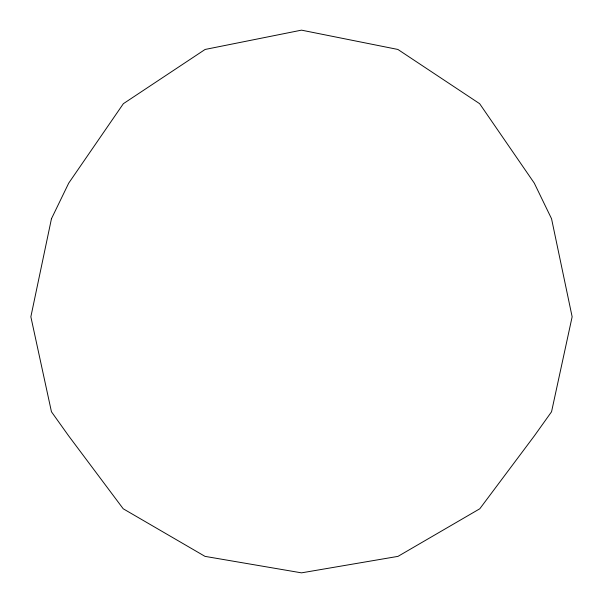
<?xml version="1.0" encoding="UTF-8"?>
<svg xmlns="http://www.w3.org/2000/svg" width="603" height="603" viewBox="0 0 603 603"><rect width="100%" height="100%" fill="white"/><g stroke="black" fill="none" stroke-linecap="round" stroke-linejoin="round"><path stroke-width="0.9" d="M51.451 218.746L30.859 316.786L51.451 411.766L68.561 435.758L123.216 508.781L205.02 556.373L301.5 572.85L397.98 556.373L479.784 508.781L534.439 435.758L551.549 411.766L572.141 316.786L551.549 218.746L534.266 183.093L479.634 103.686L397.89 49.454L301.5 30.15L205.11 49.454L123.366 103.686L68.734 183.093L51.451 218.746"/></g></svg>
